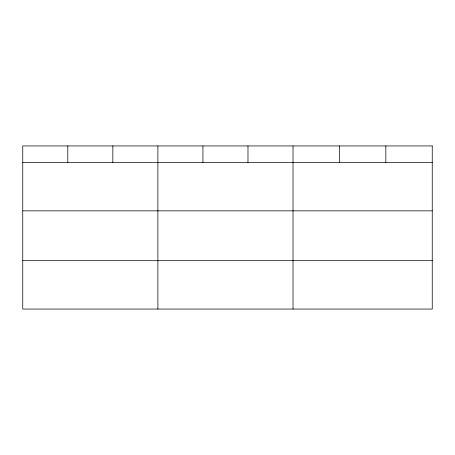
<?xml version="1.0" encoding="UTF-8"?>
<svg xmlns="http://www.w3.org/2000/svg" width="455" height="455" viewBox="0 0 455 455"><rect width="100%" height="100%" fill="white"/><g stroke="black" fill="none" stroke-linecap="round" stroke-linejoin="round"><path stroke-width="0.68" d="M22.75 162.475L432.25 162.475M22.75 210.847L432.25 210.847M22.75 260.687L432.25 260.687M385.84 145.947L385.84 162.475M339.43 145.947L339.43 162.475M293.02 145.947L293.02 309.053M247.975 145.947L247.975 162.475M202.93 145.947L202.93 162.475M157.885 145.947L157.885 309.053M112.84 145.947L112.84 162.475M67.795 145.947L67.795 162.475M432.25 145.947L22.75 145.947L22.75 309.053L432.25 309.053L432.25 145.947"/></g></svg>
